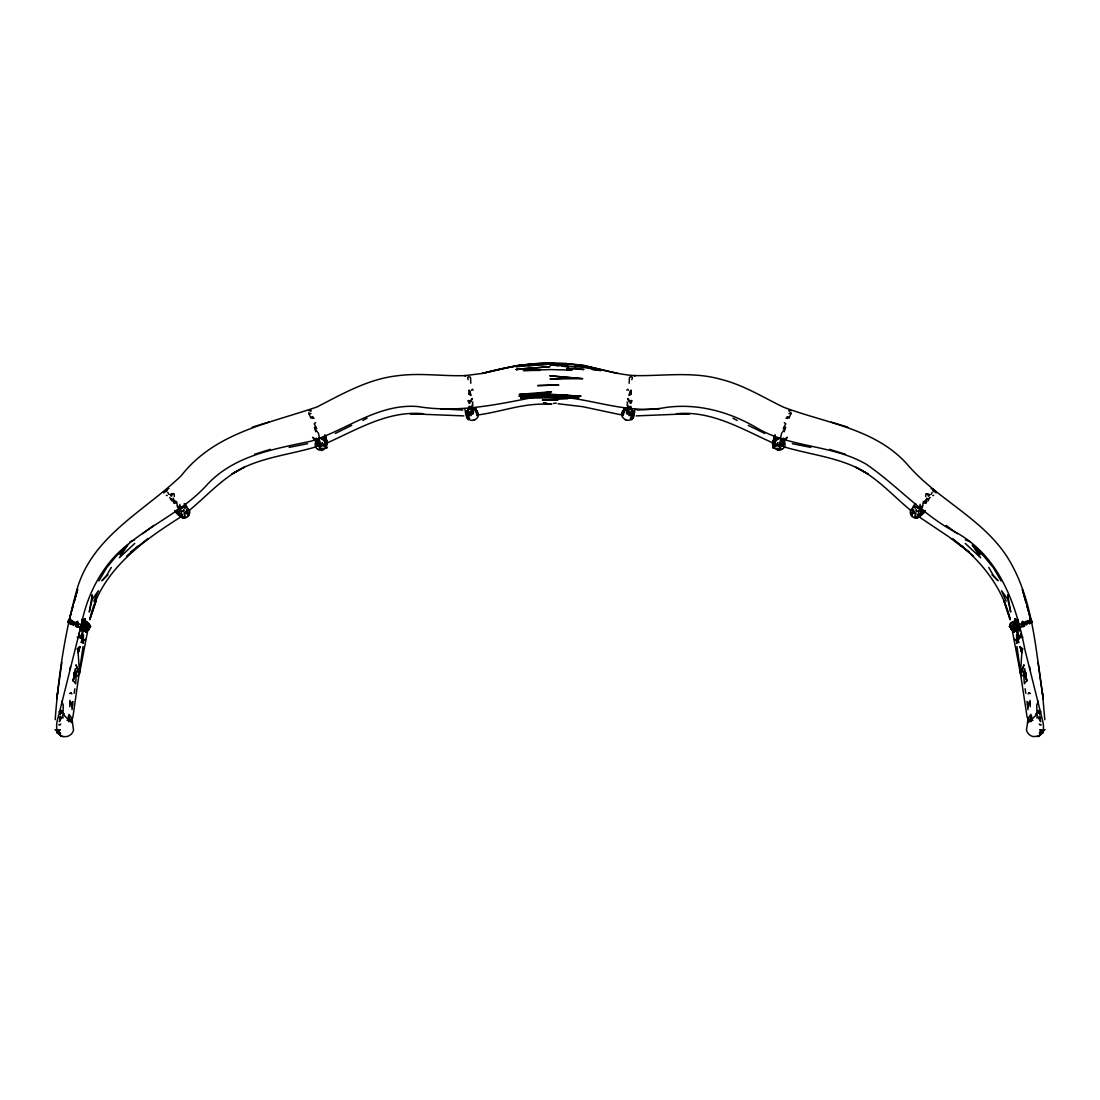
<?xml version="1.0" encoding="UTF-8"?>
<svg xmlns="http://www.w3.org/2000/svg" width="1100" height="1100" viewBox="0 0 1100 1100"><rect width="100%" height="100%" fill="white"/><g stroke="black" fill="none" stroke-linecap="round" stroke-linejoin="round"><path stroke-width="1.5" d="M772.53 443.424C771.774 450.945 784.726 452.43 785.029 444.565C785.702 437.14 772.888 435.641 772.53 443.424L774.785 435.999M92.276 599.266L92.29 594.798L89.279 612.026L92.276 599.266L98.409 590.769L93.858 601.26M178.008 509.726L179.63 511.995L178.489 512.834L177.127 511.362M1028.486 721.105L1028.253 718.025L1031.044 714.326M1017.39 632.362L1019.136 638.66L1017.39 632.362L1017.418 636.089L1018.572 638.509L1019.04 637.945L1018.572 638.509L1016.606 634.618L1016.593 643.445L1018.765 642.263L1016.606 634.618L1019.136 638.66L1017.39 632.362L1019.095 637.67L1021.391 635.154M69.369 621.871L68.929 620.056L70.386 619.149L69.259 620.263M82.61 632.362L81.427 638.509L82.61 632.362L80.905 637.67L78.609 635.154M84.892 622.394L84.164 622.614L85.099 625.048L85.112 623.618L82.761 622.132L83.449 622.38L82.445 624.566L87.244 627.495L88.66 626.684L89.224 627.88L86.969 628.746L89.265 629.31C87.093 633.05 71.871 628.939 85.222 630.602L85.841 632.115L85.649 630.066L86.969 630.768L83.806 631.207L85.222 630.602L81.469 627.88M1012.303 630.795L1020.442 673.379L1022.271 675.868L1020.759 674.163L1024.045 664.799L1021.982 669.735L1027.043 681.051L1025.035 675.29L1025.777 673.007L1026.245 675.592L1024.65 668.539L1023.66 673.049L1024.334 683.788L1026.85 680.46L1025.846 675.977M1014.159 632.115L1014.777 630.602L1016.207 630.534L1014.558 630.933L1015.327 631.001L1014.159 632.115L1014.351 630.066L1013.031 630.768C1000.423 613.717 1033.148 626.574 1013.031 630.768L1020.195 630.41L1015.369 631.015L1019.59 629.351L1017.156 628.925L1014.255 630.396L1013.141 629.846M183.301 511.445L183.824 509.96L183.301 511.445L181.486 510.826L179.396 508.104M472.491 414.123L472.601 409.64L473.784 407.797M55.193 719.689C58.396 675.524 65.106 631.194 77.22 588.569C92.799 535.851 144.43 511.156 181.225 475.736C214.857 432.561 268.565 423.61 316.979 406.973C342.512 393.855 368.033 379.101 397.1 375.801C419.98 372.611 442.942 376.434 465.891 375.595L464.75 375.691L482.46 373.409L515.955 365.777M622.779 414.631L623.989 408.444L624.731 409.846L623.123 415.635M633.298 411.207L632.555 418.344C638.151 412.596 628.141 404.869 623.191 410.382C617.513 416.13 627.619 423.981 632.555 418.344L632.734 413.751M310.874 411.441L310.929 410.121M630.149 393.553L630.96 390.06L631.304 394.254L628.87 395.464L630.245 391.174M61.696 701.277L63.25 705.086L63.085 712.442L64.501 715.756L72.545 723.332L73.549 730.084A8.814 8.731 14.7 0 1 66.468 736.615C54.093 737.811 55.811 722.906 58.726 715.261L81.208 625.116C86.226 598.923 97.9 573.801 116.531 554.51C144.141 527.202 182.022 513.123 208.01 483.725C235.07 455.345 274.629 448.938 311.121 441.155C346.706 429.853 378.263 403.507 417.546 406.519C457.297 413.146 496.224 404.772 534.999 397.059C542.327 396.509 549.67 396.522 557.013 396.632C593.368 398.915 628.513 414.576 665.459 407.522C697.551 402.957 729.685 411.785 757.254 428.161C790.928 448.002 832.508 444.634 866.223 464.214C898.164 486.035 923.67 516.285 958.719 533.954C1000.189 558.47 1016.345 605.192 1024.952 649.839C1030.741 673.104 1036.599 696.355 1042.332 719.634C1044.134 725.615 1044.615 734.319 1037.3 736.697M629.159 383.254L629.447 377.506M1014.956 621.541L1017.885 620.661L1013.746 621.624L1014.654 623.191L1014.764 621.115L1013.004 621.954L1018.05 619.548M1021.57 626.615L1018.806 628.072L1018.916 626.876L1023.179 626.546L1024.334 624.071L1028.211 622.394L1027.428 620.675L1026.781 621.967L1027.936 621.803L1029.463 623.906L1030.233 622.93L1029.119 623.425M60.514 713.35L62.301 710.93L61.875 713.034L60.404 713.378L60.569 712.594L60.211 714.45L60.844 710.27L58.987 711.879M88.481 629.791C93.404 624.759 85.47 621.734 83.71 619.424L82.486 621.321L82.885 620.166M170.816 496.018L170.912 494.381L172.618 493.584L174.13 493.886L174.35 496.554M1020.181 646.635L1022.532 648.973L1021.872 652.561L1020.181 646.635L1021.872 652.561L1020.442 673.379L1027.194 717.695M1040.985 725.12L1041.026 724.433M81.263 624.154L81.414 628.636L84.631 631.015L80.41 629.351L82.844 628.925M72.05 709.679L72.352 705.169L69.781 703.725L69.946 700.342M920.714 505.862L920.549 508.214L922.391 507.21L920.934 509.822C925.086 516.12 914.457 521.62 911.185 515.075C907.088 508.777 917.634 503.332 920.934 509.822M1013.567 627.784L1014.53 627.234L1015.327 628.1L1014.159 629.035L1014.819 630.19M468.93 411.373L468.078 414.645L469.783 415.772L470.002 412.94L468.765 414.205L467.143 410.987M925.65 496.554L925.87 493.886L930.16 494.615M1027.95 709.679L1027.648 705.169L1030.219 703.725L1030.054 700.342M470.841 402.022L472.354 398.475L470.016 401.115M74.883 688.751L74.181 693.344M1039.156 710.27L1039.789 714.45L1039.156 710.27L1041.013 711.879M783.035 445.734L781.77 443.671L784.327 441.705L783.035 445.734L781.495 446.38L782.499 442.283L780.546 445.541L779.364 444.249L781.082 438.212M1030.219 703.725L1027.414 705.018L1026.974 701.484L1030.219 703.725L1027.648 705.169L1029.985 703.312L1030.15 701.635L1030.274 706.736M469.04 406.422L469.329 409.186C476.135 405.322 482.446 416.377 474.966 419.581C468.16 423.5 461.808 412.349 469.329 409.186L468.572 408.636M473.316 413.806L473.715 410.19M780.546 445.541L780.808 443.259L779.075 445.335L781.22 444.936L780.808 443.259M1027.812 622.861L1027.428 620.675M922.666 506.041L920.549 508.186L922.666 506.041L923.244 501.916L930.229 497.544M1017.253 630.63L1017.431 629.104C1018.957 632.308 1019.356 627.357 1020.374 630.382L1018.779 628.224L1019.947 629.502M72.806 717.695L83.05 646.484M59.015 725.12L58.974 724.433M69.726 706.736L70.18 703.051L72.352 705.169C68.86 703.491 69.685 702.061 72.352 705.169L70.042 703.326M57.557 692.725L56.76 698.913L61.847 662.516M631.441 401.761L631.606 400.538L630.355 403.301L631.606 400.538L631.194 402.916M919.71 507.279L920.122 504.336M631.07 411.373L631.923 414.645L630.217 415.772L629.998 412.94L631.235 414.205L632.857 410.987M634.329 413.765L635.044 408.953M628.774 415.539L629.461 410.987M783.736 439.505L784.63 439.189L783.956 440.853L787.435 437.264L781.921 441.059L782.499 438.68M85.346 623.191L85.236 621.115L86.254 621.624L85.346 623.191L85.58 621.651L86.996 621.954L82.129 620.675L85.044 621.541M1030.879 716.98L1030.686 718.218L1030.727 715.44M1038.304 701.277L1036.75 705.086L1036.915 712.442L1035.499 715.756L1027.455 723.332L1026.451 730.084A8.814 8.731 -14.7 0 0 1033.533 736.615L1038.579 736.01M1025.612 673.998L1025.777 673.007M472.134 406.079L472.849 401.967M68.338 716.059L68.736 719.455L69.273 715.44M780.037 445.197L779.831 446.366L778.03 446.71L779.226 445.143L777.7 444.565L775.871 445.926L774.386 443.52L777.947 437.676L775.995 439.23L773.327 444.345M68.667 623.37L68.819 622.586M78.54 650.65L79.035 647.914L78.127 652.561L78.54 650.691L77.468 648.973L79.819 646.635L78.127 652.561L78.526 650.664L77.468 648.973L79.516 648.161L78.127 652.561L77.468 648.973L79.819 646.635L78.127 652.561L79.558 673.379L77.729 675.868L79.558 673.379L87.698 630.795M81.221 628.224L79.626 630.382L81.221 628.224L80.602 630.025M318.505 446.38L319.192 443.259L320.636 444.249L320.925 445.335L318.78 444.936L317.501 442.283L318.505 446.38L316.965 445.734L315.673 441.705L318.23 443.671L316.965 445.734M628.127 408.21L628.719 406.519L628.306 408.678L627.069 404.841M1015.107 622.394L1015.836 622.614L1011.34 626.684L1010.776 627.88L1013.031 628.746L1010.735 629.31L1011.519 629.791M70.235 619.795L69.108 622.627L69.919 622.352L70.276 624.044L73.48 625.006L75.666 624.071L77.316 625.735M69.919 669.556L70.51 666.614M471.873 408.21L471.281 406.519L471.694 408.678L472.931 404.841M787.27 416.543L789.03 418.234L791.12 412.871L789.003 413.504M1028.28 722.095L1028.431 721.38M181.074 511.28L182.16 515.254L181.28 516.931L178.489 512.38M61.6 717.695L59.318 721.683L60.679 716.183L59.331 717.997M83.71 619.424L84.851 621.473L82.981 622.132L85.071 620.469L84.439 621.101M74.154 675.977L72.958 681.051L78.017 669.735L75.955 664.799L79.241 674.163L78.017 669.735M1018.916 626.876L1019.741 625.969M471.501 409.984L472.092 407.454M1017.115 620.166L1018.188 620.414L1017.514 621.321L1016.29 619.424L1015.149 621.473L1017.019 622.132L1014.929 620.469L1015.561 621.101M1027.386 722.521L1028.541 717.695M1041.301 733.425L1043.267 730.414L1043.006 732.779L1041.081 732.724L1041.906 730.84L1043.267 730.414L1040.985 731.596L1041.906 730.84L1043.006 732.779L1041.769 732.009L1041.081 732.724M780.532 437.649L781.756 432.781M185.034 507.334L183.425 507.018L184.8 508.283L187.014 506.866L185.653 504.928M1030.631 621.871L1031.071 620.056L1029.614 619.149L1030.741 620.263M1029.916 719.675L1031.016 716.911M89.87 619.726L96.223 600.435L89.787 619.396C100.334 571.23 141.969 541.434 181.129 516.739M1031.456 620.207L1032.006 622.38L1030.398 620.482L1031.071 620.056L1029.366 620.331M73.315 604.684L69.41 619.204L70.785 614.295M72.586 705.018L73.026 701.484L69.781 703.725L72.586 705.018L70.029 703.326L69.85 701.635L69.987 703.285M71.692 611.009L73.054 606.1M73.961 602.827L77.591 589.724M1021.982 669.735L1020.759 674.163L1016.95 646.484M623.054 413.435L624.731 409.846M469.783 415.772L470.002 412.94L468.737 415.539L471.804 411.51L468.297 413.394L467.555 411.029L468.229 408.994M81.235 642.263L83.394 634.618L83.407 643.445L81.235 642.263L85.47 639.348M60.376 729.974L58.726 729.781L59.427 731.404M73.741 603.185L77.619 589.6M918.926 511.28L917.84 515.254L918.72 516.931L922.872 511.362M1016.304 623.232L1017.225 622.132L1014.888 623.618L1014.901 625.048L1015.836 622.614M83.573 629.365L85.924 630.121L85.841 629.035L82.569 627.77L83.16 625.419C84.026 622.366 81.95 625.556 81.648 622.793M631.854 379.665L632.473 377.575M784.231 431.764L785.524 427.364L783.186 428.354M1027.675 707.575L1028.734 703.973M67.458 720.266L67.76 719.276L72.284 722.191L69.63 719.372L68.901 721.518L70.194 720.5L67.458 720.266L70.194 720.5L68.901 721.518L70.194 720.5L67.458 720.266L69.864 720.83L67.76 719.276L69.795 720.789M1040.669 717.997L1039.321 716.183L1040.683 721.683L1038.4 717.695M778.718 449.006L778.168 450.45L777.274 448.47L779.254 449.969L780.711 446.889L778.168 450.45L776.848 449.501M1022.684 625.735L1024.334 624.071L1026.479 624.965L1028.211 622.394M772.64 442.571L775.143 434.692M76.972 627.179L81.084 626.876L81.194 628.072L78.43 626.615M60.404 713.378L60.569 712.594M773.63 438.982L774.661 435.793M777.095 438.02L774.744 438.474L773.479 442.379L774.689 438.735M914.183 511.706L911.804 514.594L914.183 511.706L913.44 509.781L911.102 513.535M476.877 415.635L476.011 408.444L475.269 409.846L477.221 414.631M627.536 407.151L626.973 408.76L625.941 408.141L626.684 408.664M83.38 630.616L82.088 630.479L82.569 629.104L81.097 630.231L80.052 629.502M74.346 673.998L74.222 673.007L73.755 675.592L75.35 668.539L76.34 673.049L75.666 683.788L73.15 680.46L74.016 676.184L76.34 673.049M1014.159 629.035L1017.431 627.77L1016.964 626.175L1011.34 626.684L1012.756 627.495L1016.84 625.419L1018.352 622.793M928.166 500.857L928.909 498.822M921.511 512.834L922.075 511.308L920.37 511.995L921.511 512.38M171.724 496.031L172.618 493.584M776.875 445.294L777.906 442.516L775.871 445.926L777.7 444.565M58.836 729.96L59.634 729.85M185.817 511.706L188.196 514.594L186.326 513.219L186.56 509.781L188.884 513.535M787.311 418.413L787.93 416.845L785.936 418.261M1015.011 628.884L1015.327 628.1M1017.844 627.165L1018.586 625.474M931.329 494.326L932.195 492.25M1017.431 627.77L1016.551 627.124L1017.775 625.721L1016.18 624.882L1017.541 623.356L1016.551 622.38L1018.229 622.669M785.524 427.364L782.595 431.929M915.942 516.835L915.434 518.004L918.541 516.106L916.919 518.072L915.942 516.835L918.541 516.106M925.829 503.044L926.668 501.655L925.829 503.044L923.945 502.686L925.375 502.288L926.819 498.107M85.167 631.152L83.792 630.534L85.167 631.152L85.649 630.066M1043.639 730.098L1043.061 731.376L1045 729.465M85.181 630.19L87.698 628.114L86.969 628.746L88.399 629.159M778.731 439.106L776.531 439.766L776.16 438.474L777.645 438.914M1019.095 637.67L1021.199 633.256M163.9 492.993L165.206 490.889A5.679 5.679 0 0 1 166.678 489.569L167.53 489.06L166.155 489.926L167.338 489.913M1040.572 731.404L1041.274 729.781L1039.624 729.974M188.815 515.075C192.913 508.777 182.366 503.332 179.066 509.822C174.914 516.12 185.542 521.62 188.815 515.075L187.853 516.244M80.974 629.461L81.414 628.636L79.97 629.131L82.088 629.612M89.787 625.831L89.856 627.11L90.626 626.697L89.925 625.9L90.626 626.697L89.169 626.986L88.179 625.515M1041.178 729.946L1040.366 729.85M914.54 514.058L915.585 512.16L915.874 514.827L914.32 516.794M321.282 449.006L321.832 450.45L322.726 448.47L320.746 449.969C312.056 449.969 314.325 436.425 322.465 438.144C333.08 438.694 323.496 456.596 319.289 446.889L321.832 450.45L323.153 449.501M312.73 416.543L310.97 418.234L309.127 414.067L310.998 413.504M82.954 620.744L81.661 619.314M783.832 427.212L785.799 423.803L784.3 422.606M1028.115 693.976L1028.775 692.945L1030.191 693.481L1028.775 692.945M111.292 567.421L106.7 575.273L101.929 580.717L107.979 574.832M98.904 580.938L106.7 567.669L116.146 556.229L127.641 545.064L119.364 557.755L134.736 543.414M79.062 647.9L79.819 646.635M781.921 441.059L783.654 438.103M82.569 627.77L83.449 627.124L82.184 624.277M83.916 621.033L85.305 618.736L83.916 621.033L81.634 620.702M326.673 444.345L324.005 439.23L322.053 437.676L325.614 443.52L324.129 445.926L322.3 444.565L320.774 445.143L321.97 446.71L320.169 446.366L320.636 444.249L318.918 438.212M1017.651 620.895L1018.077 620.194M1021.487 650.65L1022.532 648.973L1020.979 647.914L1021.872 652.561L1020.484 648.161L1022.532 648.973L1020.484 648.161L1021.872 652.561L1020.951 647.941M777.947 437.676L776.188 440.399L774.744 438.474M1016.07 621.033L1014.695 618.736L1016.07 621.033L1016.29 619.424M73.48 625.006L71.706 621.954L72.6 620.592M1011.821 625.515L1010.144 627.11L1009.374 626.697L1010.213 625.831L1010.831 626.986L1009.374 626.697L1010.213 625.831M914.348 504.928L912.986 506.866L916.575 507.018L915.2 508.283L914.966 507.334M60.074 724.969L60.748 724.006M921.992 509.726L920.37 511.995L922.928 509.74M632.555 418.344L633.476 417.079M914.334 505.533L915.681 503.663L914.141 505.794M1030.617 718.121L1031.264 719.455L1031.662 716.059M63.814 713.433L62.659 714.986L63.099 717.929L60.431 717.282M920.604 508.104L918.514 510.826L916.699 511.445L916.176 509.96L916.699 511.445M1016.428 629.365L1014.777 630.602L1016.207 630.534L1014.558 630.933M58.699 733.425L58.231 732.009L56.994 732.779L58.094 730.84L58.823 731.211L56.732 730.414L56.994 732.779L58.919 732.724L58.094 730.84L56.732 730.414L58.919 732.724M184.058 516.835L183.081 518.072L181.459 516.106L184.718 517.701L181.459 516.106M921.071 515.405L924.674 512.023M471.46 390.308L472.354 389.221L473.192 390.143M68.544 620.207L67.994 622.38L69.602 620.482L68.929 620.056L70.634 620.331M119.776 554.345L127.641 545.064M165.811 491.879L166.774 490.765M1017.775 625.721L1016.551 627.124L1017.816 624.277M626.808 390.143L627.646 389.221L628.54 390.308M84.989 628.884L85.47 627.234L86.433 627.784M918.129 508.53L919.077 507.54M922.116 513.315L925.155 510.496L923.918 511.431M921.099 515.281L924.234 512.091M70.276 624.044L70.881 623.425L69.767 622.93L71.761 622.256M67.994 622.38L69.438 620.95M1038.923 736.23L1039.775 735.391M1025.612 623.989L1027.936 621.803L1022.821 622.669L1018.793 625.116L1018.737 624.154M1027.414 705.018L1029.957 703.326M1015.713 621.005L1015.218 619.08L1015.025 621.184L1016.441 621.019M1016.62 630.616L1018.655 629.791M126.72 556.023L138.311 545.806M921.662 513.054L918.72 516.931L920.466 514.085L917.84 515.254L920.466 513.741M917.441 507.953L918.596 506.962M784.424 441.045L785.634 440.027M1010.199 624.745L1012.44 622.861L1014.681 623.026M468.078 414.645L471.804 411.51L468.765 414.205L469.576 414.439M628.499 407.688L630.19 406.285L630.671 409.186L631.428 408.636M69.864 620.125L68.351 620.964L69.369 620.689M147.881 538.546L130.721 552.296L133.127 550.371M774.923 446.49L773.176 447.865L776.793 448.539M315.7 422.606L314.201 423.803L316.168 427.212M189.049 510.592C207.144 495.77 222.874 477.414 244.365 467.211M1016.194 631.207L1017.17 630.465M1017.156 628.925L1018.531 627.88M1030.191 720.803L1032.24 719.276L1032.543 720.266L1029.806 720.5L1027.716 722.191L1030.37 719.372L1031.099 721.518L1029.806 720.5L1032.24 719.276L1029.806 720.5L1032.543 720.266L1029.806 720.5L1031.099 721.518L1030.191 720.803L1032.543 720.266M169.771 497.544L171.834 500.857M142.574 533.692L153.835 525.429M473.316 408.664L474.059 408.141L473.027 408.76L472.464 407.151M1021.68 624.91L1027.936 621.803L1021.68 624.91L1023.907 625.405M318.78 444.936L319.962 445.197M86.446 625.322L87.299 624.759L84.164 622.614M629.915 408.911L631.139 408.141L630.96 406.422M1018.229 620.001L1016.84 620.386L1018.366 620.689M325.311 438.735L326.521 442.379L325.256 438.474L323.812 440.399L322.053 437.676M911.584 510.139L912.464 509.603M1016.537 623.961L1017.541 623.356L1017.555 624.566L1017.541 623.356M76.285 626.477L75.542 626.175L76.766 625.474L77.536 626.615M325.614 443.52L324.968 443.891L326.067 443.822M244.337 467.239L231.77 474.155C257.111 457.6 287.774 455.331 316.016 446.834M362.794 420.475L367.056 418.192M623.15 410.699L623.92 410.3M268.785 422.098L252.271 427.13M85.745 630.396L86.859 629.846M335.252 433.469L351.711 425.384M1018.215 620.881L1016.758 621.582L1017.665 621.211M1021.79 622.518L1023.124 621.885L1022.367 621.28L1022.821 622.669L1026.781 621.967L1025.681 621.404M73.879 621.541L73.205 622.325L74.388 623.989M780.849 449.735L782.306 449.103M1014.612 627.192L1016.84 625.419L1017.459 626.464M308.907 410.836L310.461 410.314M129.993 541.75L134.599 539.839M1023.715 626.477L1024.457 626.175L1023.234 625.474M77.468 648.973L79.516 648.161M1041.521 733.975L1039.638 734.346M71.225 692.945L69.809 693.481L71.349 693.096L71.885 693.976M932.786 495.619L933.707 495.289M1018.806 630.575L1020.25 630.053M327.002 442.97C357.803 429.275 388.41 410.231 423.72 413.779L410.465 413.779L463.829 415.896M167.984 488.84L168.919 488.51M1019.026 629.461L1020.03 629.131L1018.586 628.636L1019.026 629.461L1017.912 629.612M82.225 625.721L83.16 625.419L83.449 627.124L82.225 625.721L82.541 626.464M254.499 454.286L270.353 449.35M473.413 420.049L474.966 419.581M322.355 438.914L323.84 438.474L323.469 439.766L321.269 439.106M1023.179 626.546L1024.457 626.175M630.424 414.439L631.235 414.205L628.196 411.51L631.702 413.394L632.445 411.029L631.771 408.994M1011.601 629.159L1013.031 628.746L1012.303 628.114L1014.255 630.396M1016.359 620.551L1017.761 620.194M1039.569 717.282L1036.901 717.929L1037.341 714.986L1036.186 713.433M555.06 363.564C530.337 361.707 506.275 367.785 482.46 373.409L482.46 373.409C510.111 365.64 538.505 361.652 567.298 363.688C590.356 365.351 612.136 374.206 635.25 375.691L634.109 375.595C662.888 376.172 692.12 371.305 720.376 379.197C742.803 384.656 762.492 396.949 783.021 406.973C825.303 423.143 874.362 428.203 906.634 463.636C936.334 498.877 981.461 517.536 1006.995 556.627C1033.835 599.019 1035.457 650.76 1043.24 698.913L1038.152 662.516M73.631 623.26L75.666 624.071L76.093 625.405L78.32 624.91L73.205 622.325L78.32 624.91M169.84 494.615L170.912 494.381M289.163 447.397L307.656 443.685M174.171 503.044L173.333 501.655L174.171 503.044L176.055 502.686L174.625 502.288L173.181 498.107M80.41 629.351L82.239 629.035L82.761 630.053L79.805 630.41M81.771 622.669L83.449 622.38L83.696 623.232M629.846 377.053L631.771 376.736M479.311 414.755C502.178 411.496 524.384 402.848 547.773 404.291M1019.081 637.862L1022.849 637.271M524.769 368.335L533.39 368.514L516.092 369.518L550 366.63L534.737 367.936M553.286 403.466L556.325 403.095M541.475 364.705L550 364.086L515.9 366.603L524.425 365.97M517.632 365.832L524.136 365.104M527.395 364.746L543.551 363.715M567.806 398.709L542.327 400.029L557.81 400.263M550 394.212L581.048 396.206L550 394.598L518.911 396.179L550 393.91M85.442 630.933L84.672 631.001L85.841 632.115M516.092 369.518L531.341 368.225M530.159 364.953L515.268 365.805L550 363.797L535.109 364.664M520.658 398.09L550 395.67L578.696 397.746L520.658 398.09L550 396.082L578.696 397.746M519.406 365.764L524.494 365.379M534.696 364.609L543.194 363.962M85.319 623.026L87.56 622.861L89.801 624.745M527.835 365.723L538.065 364.966M515.268 365.805L526.845 364.98M531.273 364.664L550 363.316L553.327 363.564L531.795 363.908L567.298 363.688L546.783 363.578M637.175 410.053L659.436 408.801M573.732 377.712L550 378.991L582.56 378.661L550 375.829L582.56 378.661M85.621 621.748L82.844 622.655L81.208 625.116L77.179 622.669L74.511 622.518L77.179 622.669L77.633 621.28L76.876 621.885L78.196 622.531M83.559 621.019L84.782 619.08L84.975 621.184L84.287 621.005M636.171 415.896L689.645 413.737L676.28 413.779C711.59 410.231 742.197 429.275 772.997 442.97M540.196 370.384L523.421 370.535L550 369.572L572.069 370.109L567.036 370.15M529.485 395.038L567.641 395.189M932.662 489.913L933.845 489.926L932.47 489.06L933.322 489.569A5.679 5.679 0 0 1 934.794 490.889L936.1 492.993M559.666 363.853L567.724 364.196M560.12 363.811L582.065 364.925L617.595 373.436M440.564 408.801L462.825 410.053M773.933 443.822L775.032 443.891L774.386 443.52M556.669 363.811L568.329 364.691M574.998 365.186L584.994 365.942M560.202 364.21L565.304 364.609M575.506 365.379L584.004 366.025M543.345 402.93L551.636 404.36L550.069 403.81M558.484 365.791L550 364.842L582.959 367.304L600.875 370.562L592.391 369.614M561.866 366.176L568.659 366.946M558.071 403.755L582.67 406.684L620.689 414.755M543.84 403.067L547.044 403.453M1020.195 630.41L1017.143 630.025L1017.761 629.035L1019.59 629.351M77.151 637.271L80.987 637.849L83.394 634.618L80.96 638M468.229 376.736L470.154 377.053M60.362 734.346L58.479 733.975M322.905 438.02L325.256 438.474M792.344 443.685L810.838 447.397M323.207 448.539L326.824 447.865L326.026 445.844L326.824 447.865L325.077 446.49M1039.486 713.35L1038.125 713.034L1037.699 710.93L1038.909 712.91M584.059 365.777L600.985 369.806M1030.631 620.689L1031.649 620.964L1030.136 620.125M789.539 410.314L791.093 410.836M75.542 626.175L76.821 626.546M625.034 419.581L626.587 420.049M847.729 427.13L831.215 422.098M829.648 449.35L845.501 454.286M1030.081 622.352L1030.892 622.627L1029.765 619.795M931.081 488.51L932.016 488.84M783.984 446.834C812.213 455.331 842.889 457.6 868.23 474.155L855.662 467.239M166.292 495.289L167.214 495.619M79.75 630.053L81.194 630.575M316.264 439.505L315.37 439.189L316.044 440.853L312.565 437.264L318.079 441.059L317.501 438.68M82.335 621.211L83.242 621.582L81.785 620.881M965.401 539.839L970.008 541.75M1018.765 642.263L1014.53 639.348M315.769 431.764L314.476 427.364L316.814 428.354M171.091 498.822L176.756 501.916L177.334 506.041L179.451 508.214L179.286 505.862M85.388 627.192L83.036 626.175L83.944 627.495L83.036 626.175L88.66 626.684L87.299 624.759M317.694 449.103L319.151 449.735M69.135 717.173L70.084 719.675M80.259 625.969L81.084 626.876M82.362 619.933L83.641 620.551M748.289 425.384L764.747 433.469M475.269 409.846L476.85 410.699M855.635 467.211C877.126 477.414 892.856 495.77 910.951 510.592M732.944 418.192L737.206 420.475M61.421 736.01L62.7 736.697M68.998 716.925L69.314 718.218L69.121 716.98M179.534 513.741L182.16 515.254L178.337 513.054M82.459 623.356L83.449 623.961M187.536 509.603L188.416 510.139M309.567 413.284L308.88 412.871L309.127 414.067M470.085 408.911L468.861 408.141L469.81 406.285L471.501 407.688M323.125 445.294L324.129 445.926L322.094 442.516L323.125 445.294L322.3 444.565M1012.701 624.759L1013.554 625.322M314.064 418.261L312.07 416.845L312.689 418.413M946.165 525.429L957.426 533.692M176.083 511.431L174.845 510.496L177.884 513.315M82.83 630.465L83.806 631.207M918.871 516.739L948.736 536.731L969.279 552.296L952.119 538.546C979.289 558.415 1002.141 586.204 1010.213 619.396L1003.777 600.435L1010.13 619.726M175.326 512.023L178.929 515.405M84.672 628.1L85.841 629.035M965.264 543.414L980.636 557.755L972.359 545.064L983.854 556.229L993.3 567.669L1001.096 580.938M631.923 414.645L628.196 411.51L631.263 415.539L629.998 412.94L630.217 415.772M314.366 440.027L315.576 441.045M181.404 506.962L182.559 507.953M177.072 509.74L179.63 511.995L177.925 511.308L178.489 512.834M961.689 545.806L973.28 556.023M81.345 629.791L82.088 630.479M1025.97 676.156L1023.66 673.049M992.021 574.832L998.071 580.717L993.3 575.273L988.707 567.421M60.225 735.391L61.078 736.23M1030.562 620.95L1032.006 622.38M55 729.465L56.939 731.376L56.361 730.098M317.391 431.929L314.476 427.364M177.334 506.041L179.451 508.186L177.609 507.21L179.066 509.822M175.766 512.091L178.901 515.281M180.923 507.54L181.871 508.53M629.984 401.115L627.646 398.475L629.159 402.022M68.956 714.326L71.748 718.025L71.514 721.105M933.226 490.765L934.189 491.879M972.359 545.064L980.224 554.345M911.185 515.075L912.148 516.244M185.68 516.794L184.126 514.827L184.415 512.16L185.46 514.058M185.859 505.794L184.222 503.594L185.666 505.533M466.524 417.079L467.445 418.344L467.266 413.751M1007.724 599.266L1007.71 594.798L1010.721 612.026L1007.724 599.266L1001.591 590.769L1006.143 601.26M1039.253 724.006L1039.926 724.969M626.216 407.797L627.399 409.64L627.509 414.123M469.755 391.174L469.04 390.06L468.696 394.254L471.13 395.464L469.755 391.174L469.851 393.553M81.922 620.194L82.349 620.895M316.346 438.103L318.079 441.059M790.433 413.284L790.872 414.067M78.801 633.256L80.905 637.67M81.414 625.474L82.156 627.165M74.401 674.039L74.965 675.29L74.222 673.007L74.965 675.29L74.071 676.486M1014.351 630.066L1014.832 631.152M167.805 492.25L168.671 494.326M927.383 493.584L928.276 496.031M1017.431 629.104L1017.912 630.479M1039.431 712.594L1039.706 713.487M1018.779 628.224L1019.398 630.025M325.339 435.793L326.37 438.982M324.857 434.692L327.36 442.571M325.215 435.999L327.47 443.424M71.266 703.973L72.325 707.575M467.527 377.575L468.146 379.665M318.244 432.781L319.468 437.649M1022.381 589.6L1026.259 603.185M476.08 410.3L476.946 413.435M1022.409 589.724L1026.039 602.827M1026.946 606.1L1028.308 611.009M1029.215 614.295L1030.59 619.204L1026.685 604.684M1025.819 693.344L1025.117 688.751M71.459 717.695L72.614 722.521M627.908 407.454L628.499 409.984M71.569 721.38L71.72 722.095M1029.49 666.614L1030.081 669.556M1030.865 717.173L1031.264 719.455M1031.181 622.586L1031.332 623.37M781.22 444.936L781.495 446.38M627.151 401.967L627.866 406.079M468.806 402.916L468.394 400.538L469.645 403.301L468.394 400.538L468.559 401.761M1014.42 621.651L1014.654 623.191M470.539 410.987L471.226 415.539M464.956 408.953L465.671 413.765M179.877 504.336L180.29 507.279M1042.442 692.725L1044.808 719.689M82.569 629.104L82.748 630.63M319.192 443.259L319.454 445.541M626.285 410.19L626.684 413.806M466.703 411.207L467.445 418.344M71.61 620.895L71.706 621.954M60.844 710.27L61.091 712.91M71.404 619.905L71.5 621.143M1028.72 621.087L1028.83 622.683M929.088 494.381L929.184 496.018M470.553 377.506L470.841 383.254M789.071 410.121L789.126 411.441M631.84 416.268L631.785 419.554L630.424 418.179L631.785 419.554L631.84 416.268M468.16 416.268L468.215 419.554L469.576 418.179L468.215 419.554L468.16 416.268M1039.665 732.242L1040.751 732.751L1039.5 733.824L1039.665 732.242M181.404 516.024L181.28 516.931L179.534 514.085L181.404 516.024M186.56 509.781L187.646 510.634L187.179 511.376L186.56 509.781M773.974 445.844L773.176 447.865L773.974 445.844M1016.304 626.684L1016.056 627.495L1016.964 626.175L1016.304 626.684M913.44 509.781L912.821 511.376L912.354 510.634L913.44 509.781M1025.626 674.011L1025.035 675.29L1025.612 674.039M551.402 391.737L519.227 394.391L550 393.14L543.812 392.893L551.402 391.737M558.607 384.959L537.652 385.591L558.607 384.959M575.217 368.335L566.61 368.514L583.962 369.518L575.217 368.335M60.362 732.724L59.249 732.751L60.5 733.824L60.362 732.724"/></g></svg>
